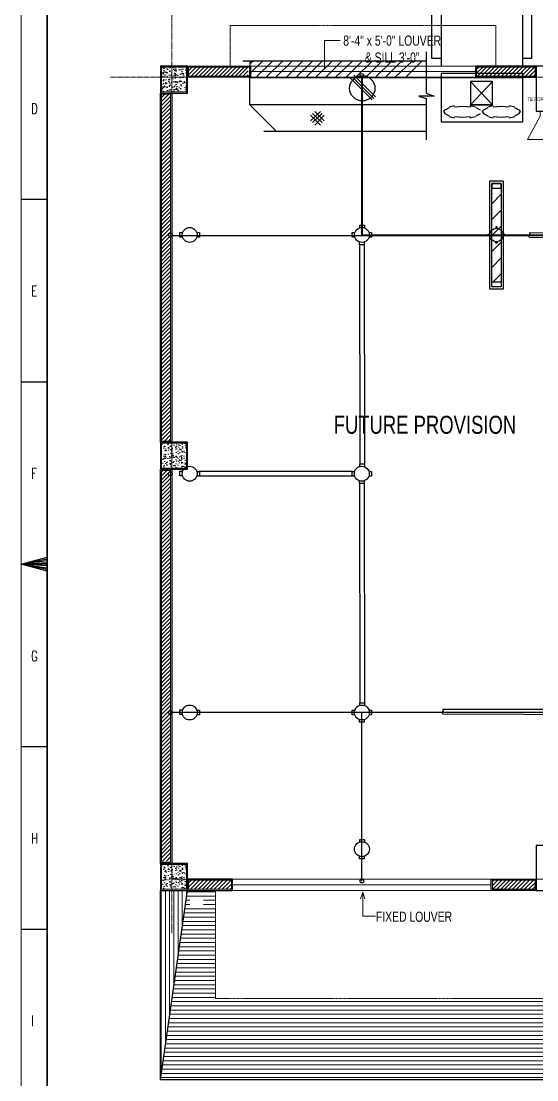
# Model space of a CAD drawing. Header units: inches. Extents: x -49881 to 95347, y -45374 to 27845.
# Drawn here: x 1658 to 7480, y 9687 to 21625 of the extents above; entities that cross this region are included whole.
import ezdxf

# ---------------------------------------------------------------- set-up
doc = ezdxf.new("R2010")
doc.units = ezdxf.units.IN
doc.header["$MEASUREMENT"] = 0
doc.linetypes.add('DASH', pattern=[0.35, 0.25, -0.1])
doc.linetypes.add('PHANTOMX2', pattern=[5, 2.5, -0.5, 0.5, -0.5, 0.5, -0.5])
for name, color, linetype in [('Cables', 7, 'Continuous'), ('COLLUM', 1, 'Continuous'), ('Layer 1', 7, 'Continuous'), ('PVC Conduits and Circular Boxes', 7, 'Continuous'), ('Sockets', 7, 'Continuous'), ('wall 05', 3, 'Continuous')]:
    doc.layers.add(name, color=color, linetype=linetype)
for name, color, linetype, lineweight in [('dim-8', 18, 'Continuous', 15), ('FLOORTILE', 40, 'Continuous', 9), ('Glass', 142, 'Continuous', 9), ('grid', 9, 'Continuous', 13), ('HACTH', 8, 'Continuous', 9), ('Parapet', 253, 'Continuous', 15), ('Plaster Line', 9, 'Continuous', 15), ('R_Hatch', 8, 'Continuous', 9), ('Sunshed', 5, 'Continuous', 15), ('Text', 252, 'Continuous', 15), ('WINDOW', 140, 'Continuous', 9)]:
    doc.layers.add(name, color=color, linetype=linetype, lineweight=lineweight)
doc.styles.add('Swiss721', font='swisscl.ttf')
doc.styles.add('TEG BORDER', font='txt_qlt.shx', dxfattribs={"width": 0.7, "bigfont": 'hztxt.shx'})
doc.dimstyles.new('Level Mark 4', dxfattribs={"dimscale": 0, "dimtxt": 4, "dimasz": 4, "dimexe": 1, "dimexo": 2, "dimgap": 1, "dimtad": 0, "dimdec": 1, "dimzin": 1, "dimdsep": 46, "dimlunit": 4, "dimtxsty": 'Swiss721', "dimblk": 'OPEN30', "dimcen": 0, "dimclrd": 256, "dimclre": 256, "dimclrt": 7, "dimadec": 0, "dimazin": 0, "dimtm": 1e-09, "dimtfac": 1, "dimtdec": 1, "dimtofl": 0, "dimtmove": 1, "dimatfit": 3, "dimldrblk": 'OPEN30', "dimfxl": 0, "dimtolj": 2, "dimtzin": 0, "dimlwd": 9, "dimlwe": 9, "dimarcsym": 0})
pattern_1 = [(90, (-3416045.57, -4370549.44), (-47.625, 8e-15), [])]
pattern_2 = [(45, (-3822418.45, -4306135.633), (-22.4506403, 22.4506403), [])]

# ---------------------------------------------------------------- blocks, each defined once
blk = doc.blocks.new('_Open30')
at = {"color": 0, "linetype": 'ByBlock', "lineweight": -2}
for p, q in [((-1, 0.3), (0, 0)), ((0, 0), (-1, -0.3)), ((0, 0), (-1, 0))]:
    blk.add_line(p, q, dxfattribs=at)
blk = doc.blocks.new('240 BORDER A2')
at = {"linetype": 'Continuous'}
blk.add_line((5, 415), (5, 5), dxfattribs=at)
for p, q in [((0, 280), (5, 280)), ((0, 245), (5, 245)), ((5, 210), (0, 210)), ((1.25, 210), (3.75, 210)), ((0, 175), (5, 175)), ((0, 140), (5, 140))]:
    blk.add_line(p, q)
at = {"color": 5, "lineweight": 15}
blk.add_lwpolyline([(0, 420), (594, 420), (594, 0), (0, 0)], close=True, dxfattribs=at)
blk.add_lwpolyline([(5, 415), (589, 415), (589, 5), (5, 5)], close=True)
blk.add_lwpolyline([(0, 210), (5, 211.34), (5, 208.66), (0, 210), (5, 211), (5, 210.67), (0, 210), (5, 210.33), (5, 209.67), (0, 210), (5, 209.33), (5, 209), (0, 210)])
at = {"char_height": 2, "width": 2, "attachment_point": 1, "style": 'TEG BORDER'}
for s, insert in [('D', (1.91, 298.39)), ('E', (1.91, 263.39)), ('F', (1.91, 228.39)), ('G', (1.91, 193.39)), ('H', (1.91, 158.39)), ('I', (1.91, 123.39))]:
    blk.add_mtext(s, dxfattribs=dict(at, insert=insert))

msp = doc.modelspace()

# ---------------------------------------------------------------- hatches: boundary and pattern name
h = msp.add_hatch()
h.set_pattern_fill('ANSI31', color=256, scale=1016, angle=180)
h.set_pattern_definition([(225, (12813.76, 21817.47), (89.8026, -89.8026), [])])
h.paths.add_polyline_path([(6970.4, 18684.6), (7077.1, 18684.6), (7077.1, 19741.5), (6970.4, 19741.5)])
at = {"layer": 'HACTH', "lineweight": 0}
h = msp.add_hatch(dxfattribs=at)
h.set_pattern_fill('AR-CONC', color=256, scale=12.7, style=0)
h.set_pattern_definition([(50, (-3416045.57, -4370117.64), (91.0920432, -7.9695211), [9.525, -104.775]), (355, (-3416045.57, -4370117.64), (-17.6214194, 95.528401), [7.62, -83.82]), (100.4514, (-3416037.98, -4370118.305), (73.4706915, 87.5588218), [8.0950041, -89.0450482]), (46.1842, (-3416045.57, -4370092.24), (135.5396132, -21.0209148), [14.2875, -157.1625]), (96.6356, (-3416034.27, -4370093.99), (118.7021636, 123.7129696), [12.1425066, -133.567551]), (351.1842, (-3416045.57, -4370092.24), (118.702067, 123.7130623), [11.43, -125.73]), (21, (-3416032.87, -4370098.59), (75.8071956, -51.1325991), [9.525, -104.775]), (326, (-3416032.87, -4370098.59), (30.9010472, 92.0940557), [7.62, -83.82]), (71.4514, (-3416026.55, -4370102.85), (106.7082738, 40.9613731), [8.0950041, -89.0450482]), (37.5, (-3416045.568, -4370117.64), (1.54430163, 42.27751944), [0, -82.804, 0, -85.09, 0, -84.1375]), (7.5, (-3416045.57, -4370117.64), (33.40983126, 50.0902874), [0, -48.514, 0, -80.899, 0, -32.0675]), (327.5, (-3416073.89, -4370117.64), (67.7954494, -2.8644687), [0, -31.75, 0, -99.06, 0, -131.445]), (317.5, (-3416086.59, -4370117.64), (74.0646435, 12.71333276), [0, -41.275, 0, -65.786, 0, -93.345])])
h.paths.add_polyline_path([(3244.3, 20826.9), (3523.7, 20826.9), (3523.7, 21106.3), (3244.3, 21106.3)])
h = msp.add_hatch(dxfattribs=at)
h.set_pattern_fill('ANSI31', color=256, scale=254, style=0)
h.set_pattern_definition(pattern_2)
h.paths.add_polyline_path([(19208.2, 21106.3), (19208.2, 21004.7), (19881.3, 21004.7), (19881.3, 21106.3)])
h.paths.add_polyline_path([(15969.7, 21106.3), (15969.7, 21004.7), (16642.8, 21004.7), (16642.8, 21106.3)])
h.paths.add_polyline_path([(15639.5, 21004.7), (15639.5, 21106.3), (15042.6, 21106.3), (15042.6, 21004.7)])
h.paths.add_polyline_path([(11550.1, 21004.7), (11550.1, 21106.3), (10953.2, 21106.3), (10953.2, 21004.7)])
h.paths.add_polyline_path([(8387.8, 21004.7), (8387.8, 21106.3), (7790.9, 21106.3), (7790.9, 21004.7)])
h.paths.add_polyline_path([(6787.6, 21106.3), (6787.6, 21004.7), (7460.7, 21004.7), (7460.7, 21106.3)])
h.paths.add_polyline_path([(4222.2, 21004.7), (4222.2, 21106.3), (3549.1, 21106.3), (3549.1, 21004.7)])
h.paths.add_polyline_path([(12464.5, 21004.7), (12464.5, 21106.3), (11880.3, 21106.3), (11880.3, 21004.7)])
h = msp.add_hatch(dxfattribs=at)
h.set_pattern_fill('ANSI31', color=256, scale=254, style=0)
h.set_pattern_definition([(45, (-3818684.65, -4342403.914), (-22.4506403, 22.4506403), [])])
h.paths.add_polyline_path([(3244.3, 16889.9), (3345.9, 16889.9), (3345.9, 20814.2), (3244.3, 20814.2)])
h.paths.add_polyline_path([(3244.3, 12152.8), (3345.9, 12152.8), (3345.9, 16559.7), (3244.3, 16559.7)])
h = msp.add_hatch(dxfattribs=at)
h.set_pattern_fill('AR-CONC', color=256, scale=12.7, style=0)
h.set_pattern_definition([(50, (-3416045.57, -4365799.64), (91.0920432, -7.9695211), [9.525, -104.775]), (355, (-3416045.57, -4365799.64), (-17.6214194, 95.528401), [7.62, -83.82]), (100.4514, (-3416037.98, -4365800.305), (73.4706915, 87.5588218), [8.0950041, -89.0450482]), (46.1842, (-3416045.57, -4365774.24), (135.5396132, -21.0209148), [14.2875, -157.1625]), (96.6356, (-3416034.27, -4365775.99), (118.7021636, 123.7129696), [12.1425066, -133.567551]), (351.1842, (-3416045.57, -4365774.24), (118.702067, 123.7130623), [11.43, -125.73]), (21, (-3416032.87, -4365780.59), (75.8071956, -51.1325991), [9.525, -104.775]), (326, (-3416032.87, -4365780.59), (30.9010472, 92.0940557), [7.62, -83.82]), (71.4514, (-3416026.55, -4365784.85), (106.7082738, 40.9613731), [8.0950041, -89.0450482]), (37.5, (-3416045.568, -4365799.64), (1.54430163, 42.27751944), [0, -82.804, 0, -85.09, 0, -84.1375]), (7.5, (-3416045.57, -4365799.64), (33.40983126, 50.0902874), [0, -48.514, 0, -80.899, 0, -32.0675]), (327.5, (-3416073.89, -4365799.64), (67.7954494, -2.8644687), [0, -31.75, 0, -99.06, 0, -131.445]), (317.5, (-3416086.59, -4365799.64), (74.0646435, 12.71333276), [0, -41.275, 0, -65.786, 0, -93.345])])
h.paths.add_polyline_path([(3523.7, 16864.5), (3244.3, 16864.5), (3244.3, 16585.1), (3523.7, 16585.1)])
h = msp.add_hatch(dxfattribs=at)
h.set_pattern_fill('AR-CONC', color=256, scale=12.7, style=0)
h.set_pattern_definition([(50, (-3416045.57, -4370549.44), (91.0920432, -7.9695211), [9.525, -104.775]), (355, (-3416045.57, -4370549.44), (-17.6214194, 95.528401), [7.62, -83.82]), (100.4514, (-3416037.98, -4370550.105), (73.4706915, 87.5588218), [8.0950041, -89.0450482]), (46.1842, (-3416045.57, -4370524.04), (135.5396132, -21.0209148), [14.2875, -157.1625]), (96.6356, (-3416034.27, -4370525.79), (118.7021636, 123.7129696), [12.1425066, -133.567551]), (351.1842, (-3416045.57, -4370524.04), (118.702067, 123.7130623), [11.43, -125.73]), (21, (-3416032.87, -4370530.39), (75.8071956, -51.1325991), [9.525, -104.775]), (326, (-3416032.87, -4370530.39), (30.9010472, 92.0940557), [7.62, -83.82]), (71.4514, (-3416026.55, -4370534.65), (106.7082738, 40.9613731), [8.0950041, -89.0450482]), (37.5, (-3416045.568, -4370549.44), (1.54430163, 42.27751944), [0, -82.804, 0, -85.09, 0, -84.1375]), (7.5, (-3416045.57, -4370549.44), (33.40983126, 50.0902874), [0, -48.514, 0, -80.899, 0, -32.0675]), (327.5, (-3416073.89, -4370549.44), (67.7954494, -2.8644687), [0, -31.75, 0, -99.06, 0, -131.445]), (317.5, (-3416086.59, -4370549.44), (74.0646435, 12.71333276), [0, -41.275, 0, -65.786, 0, -93.345])])
h.paths.add_polyline_path([(3523.7, 12114.7), (3244.3, 12114.7), (3244.3, 11835.3), (3523.7, 11835.3)])
h = msp.add_hatch(dxfattribs=at)
h.set_pattern_fill('ANSI31', color=256, scale=381, angle=45, style=0)
h.set_pattern_definition(pattern_1)
h.paths.add_polyline_path([(3536.4, 11822.6), (3231.6, 11822.6), (3231.6, 9689)])
h = msp.add_hatch(dxfattribs=at)
h.set_pattern_fill('ANSI31', color=256, scale=254, style=0)
h.set_pattern_definition(pattern_2)
h.paths.add_polyline_path([(3549.1, 11936.9), (3549.1, 11835.3), (4031.7, 11835.3), (4031.7, 11936.9)])
h.paths.add_polyline_path([(6978.1, 11936.9), (6978.1, 11835.3), (7460.7, 11835.3), (7460.7, 11936.9)])
at = {"layer": 'R_Hatch', "lineweight": 0}
h = msp.add_hatch(dxfattribs=at)
h.set_pattern_fill('ANSI31', color=256, scale=381, angle=315, style=0)
h.set_pattern_definition([(0, (-3568904.924, -4343165.375), (1e-14, 47.625), [])])
h.paths.add_polyline_path([(13038.4, 9689), (13038.4, 10603.4), (3853.9, 10603.4), (3853.9, 11822.6), (3536.4, 11822.6), (3231.6, 9689)])
h.paths.add_polyline_path([(23767.5, 9689), (23462.7, 11822.6), (23272.2, 11822.6), (23272.2, 10603.4), (13105.9, 10603.4), (12970.9, 9689)])
h.paths.add_polyline_path([(3562.7, 11621.4), (3562.7, 11759.1), (3717.2, 11759.1), (3717.2, 11621.4)], flags=16)
h.paths.add_polyline_path([(14408, 9707.6), (14408, 9975.1)], flags=16)
h = msp.add_hatch(dxfattribs=at)
h.set_pattern_fill('ANSI31', color=256, scale=381, angle=45, style=0)
h.set_pattern_definition(pattern_1)
h.paths.add_polyline_path([(3536.4, 11822.6), (3231.6, 11822.6), (3231.6, 9689)])

# ---------------------------------------------------------------- linework, layer by layer
for p, q in [((5394.5, 16547.8), (3670.8, 16547.8)), ((5394.5, 16495.3), (3670.8, 16495.3))]:
    msp.add_line(p, q)
at = {"linetype": 'Continuous', "ltscale": 10}
for p, q in [((3231.6, 9689), (3231.6, 11822.6)), ((3231.6, 9689), (3536.4, 11822.6)), ((23704, 9689), (3231.6, 9689))]:
    msp.add_line(p, q, dxfattribs=at)
at = {"lineweight": 15}
msp.add_lwpolyline([(7517.6, 20611), (7517.6, 20553), (7374.4, 20290.9), (7877.3, 20290.9)], dxfattribs=at)
for points in [[(6948.6, 19822.6), (7101, 19822.6), (7101, 18603.4), (6948.6, 18603.4)], [(6970.4, 19795.9), (7077.1, 19795.9), (7077.1, 18630.2), (6970.4, 18630.2)], [(7077.1, 19795.9), (6970.4, 19795.9), (6970.4, 19741.5), (7077.1, 19741.5)], [(7077.1, 18630.2), (6970.4, 18630.2), (6970.4, 18684.6), (7077.1, 18684.6)]]:
    msp.add_lwpolyline(points, close=True)
for centre in [(5504.9, 21013), (3344.1, 19214), (3342, 16521.6), (3344.1, 13829.2), (5504.9, 11928.9)]:
    msp.add_circle(centre, 21.1)
at = {"layer": 'Cables', "color": 3}
for p, q in [((5504.9, 19202.8), (5504.9, 21013)), ((20094, 19202.8), (3344.1, 19202.8)), ((19438.9, 13829.2), (3344.1, 13829.2)), ((5504.9, 11928.9), (5504.9, 13829.2))]:
    msp.add_line(p, q, dxfattribs=at)
at = {"layer": 'Cables', "color": 190}
msp.add_line((5509.3, 19216.4), (9694.6, 19216.4), dxfattribs=at)
msp.add_lwpolyline([(5509.3, 20987.7), (5509.3, 19216.4)], dxfattribs=at)
at = {"layer": 'COLLUM', "linetype": 'Continuous', "ltscale": 10}
for points in [[(3231.6, 20814.2), (3536.4, 20814.2), (3536.4, 21119), (3231.6, 21119)], [(7473.4, 20611), (7778.2, 20611), (7778.2, 21119), (7473.4, 21119)], [(3231.6, 16572.4), (3536.4, 16572.4), (3536.4, 16877.2), (3231.6, 16877.2)], [(7473.4, 11822.6), (7778.2, 11822.6), (7778.2, 12330.6), (7473.4, 12330.6)], [(3231.6, 11822.6), (3536.4, 11822.6), (3536.4, 12127.4), (3231.6, 12127.4)]]:
    msp.add_lwpolyline(points, close=True, dxfattribs=at)
at = {"layer": 'FLOORTILE', "linetype": 'Continuous', "ltscale": 10}
msp.add_lwpolyline([(5488.7, 11727.7), (5514, 11803.5), (5539.3, 11727.7), (5514, 11803.5), (5514, 11534.3), (5658, 11534.3)], dxfattribs=at)
at = {"layer": 'Glass', "ltscale": 10}
for points in [[(4247.6, 21119), (6787.6, 21119), (6787.6, 21055.5), (4247.6, 21055.5)], [(4044.4, 11886.1), (6965.4, 11886.1), (6965.4, 11822.6), (4044.4, 11822.6)]]:
    msp.add_lwpolyline(points, close=True, dxfattribs=at)
at = {"layer": 'grid', "linetype": 'PHANTOMX2', "ltscale": 0.2}
for points in [[(3358.6, 11341.4), (3358.6, 21902)], [(5708.1, 20992), (2657.9, 20992)], [(29105.3, 20992), (6012.9, 20992)], [(3790.4, 11949.6), (3536.4, 11949.6)], [(5695.4, 11949.6), (4184.1, 11949.6)], [(7219.4, 11949.6), (7473.4, 11949.6)]]:
    msp.add_lwpolyline(points, dxfattribs=at)
at = {"layer": 'Layer 1'}
for points in [[(6397.9, 21202.9), (6293.7, 21202.9), (6293.7, 21890.2), (7418.4, 21890.2), (7418.4, 21202.9), (7314.2, 21202.9)], [(7321.2, 21119.6), (7321.2, 21793), (6397.9, 21793), (6397.9, 21119.6)], [(6231.3, 21279.3), (6231.3, 20814.2)], [(6231.3, 21175.1), (4162.5, 21175.1)], [(4238.9, 21147.4), (4273.6, 21175.1)], [(4238.9, 21036.3), (4384.6, 21175.1)], [(4238.9, 21175.1), (4238.9, 20987.7), (7314.2, 20987.7)], [(4308.3, 20987.7), (4495.7, 21175.1)], [(4419.4, 20987.7), (4606.8, 21175.1)], [(4530.4, 20987.7), (4717.9, 21175.1)], [(4648.5, 20987.7), (4835.9, 21175.1)], [(4759.5, 20987.7), (4947, 21175.1)], [(4870.6, 20987.7), (5058, 21175.1)], [(4981.7, 20987.7), (5169.1, 21175.1)], [(5092.7, 20987.7), (5280.2, 21175.1)], [(5203.8, 20987.7), (5398.2, 21175.1)], [(5321.8, 20987.7), (5509.3, 21175.1)], [(5432.9, 20987.7), (5620.3, 21175.1)], [(5544, 20987.7), (5731.4, 21175.1)], [(5655, 20987.7), (5842.5, 21175.1)], [(5766.1, 20987.7), (5953.6, 21175.1)], [(5877.2, 20987.7), (6071.6, 21175.1)], [(5995.2, 20987.7), (6182.7, 21175.1)], [(6397.9, 20487.9), (7321.2, 20487.9), (7321.2, 21036.3), (6397.9, 21036.3), (6397.9, 20487.9)], [(4238.9, 20682.3), (4238.9, 20987.7)], [(6731.1, 20682.3), (6981, 20682.3), (6981, 20946), (6731.1, 20946), (6731.1, 20682.3)], [(6731.1, 20946), (6981, 20682.3), (6731.1, 20682.3), (6981, 20946)], [(6231.3, 20814.2), (6321.5, 20779.4), (6147.9, 20779.4), (6231.3, 20751.7), (6231.3, 20286.5)], [(6231.3, 20682.3), (4238.9, 20682.3)], [(4537.4, 20383.7), (4238.9, 20682.3)], [(6550.6, 20668.4), (6488.1, 20654.5)], [(6731.1, 20654.5), (6640.8, 20661.4), (6550.6, 20654.5)], [(6786.6, 20654.5), (6724.1, 20668.4)], [(6987.9, 20668.4), (6925.5, 20654.5)], [(7168.4, 20654.5), (7078.2, 20661.4), (6987.9, 20654.5)], [(7230.9, 20654.5), (7168.4, 20668.4)], [(4926.1, 20501.8), (5037.2, 20605.9)], [(4926.1, 20564.2), (5037.2, 20453.2)], [(4947, 20480.9), (5058, 20585.1)], [(4947, 20585.1), (5058, 20480.9)], [(4974.7, 20605.9), (5078.9, 20501.8)], [(4974.7, 20453.2), (5078.9, 20564.2)], [(6439.5, 20626.7), (6425.6, 20605.9), (6439.5, 20585.1), (6488.1, 20557.3)], [(6488.1, 20647.5), (6439.5, 20619.8)], [(6488.1, 20550.3), (6550.6, 20536.5)], [(6550.6, 20550.3), (6640.8, 20543.4), (6731.1, 20550.3)], [(6724.1, 20536.5), (6786.6, 20550.3)], [(6842.2, 20619.8), (6793.6, 20647.5)], [(6793.6, 20557.3), (6842.2, 20585.1)], [(6876.9, 20626.7), (6863, 20605.9), (6876.9, 20585.1), (6925.5, 20557.3)], [(6925.5, 20647.5), (6876.9, 20619.8)], [(6925.5, 20550.3), (6987.9, 20536.5)], [(6987.9, 20550.3), (7078.2, 20543.4), (7168.4, 20550.3)], [(7168.4, 20536.5), (7230.9, 20550.3)], [(7279.5, 20619.8), (7230.9, 20647.5)], [(7230.9, 20557.3), (7279.5, 20585.1), (7293.4, 20605.9), (7279.5, 20626.7)], [(4398.5, 20383.7), (6231.3, 20383.7)]]:
    msp.add_lwpolyline(points, dxfattribs=at)
at = {"layer": 'Parapet'}
for points in [[(3231.6, 11822.6), (28253.2, 11822.6), (28253.2, 21119), (3231.6, 21119)], [(3358.6, 11949.6), (28126.2, 11949.6), (28126.2, 20992), (3358.6, 20992)]]:
    msp.add_lwpolyline(points, close=True, dxfattribs=at)
at = {"layer": 'Plaster Line', "color": 252}
msp.add_line((3231.6, 9689), (23767.5, 9689), dxfattribs=at)
at = {"layer": 'Plaster Line'}
for points in [[(3244.3, 20826.9), (3523.7, 20826.9), (3523.7, 21106.3), (3244.3, 21106.3)], [(3549.1, 21106.3), (4234.9, 21106.3), (4234.9, 21004.7), (3549.1, 21004.7)], [(7460.7, 21106.3), (6800.3, 21106.3), (6800.3, 21004.7), (7460.7, 21004.7)], [(3244.3, 20801.5), (3345.9, 20801.5), (3345.9, 16889.9), (3244.3, 16889.9)], [(3244.3, 16585.1), (3523.7, 16585.1), (3523.7, 16864.5), (3244.3, 16864.5)], [(3358.6, 16877.2), (3358.6, 16877.2), (3358.6, 16877.2), (3358.6, 16877.2)], [(3244.3, 16559.7), (3345.9, 16559.7), (3345.9, 12140.1), (3244.3, 12140.1)], [(3244.3, 11835.3), (3523.7, 11835.3), (3523.7, 12114.7), (3244.3, 12114.7)], [(4031.7, 11936.9), (3549.1, 11936.9), (3549.1, 11835.3), (4031.7, 11835.3)], [(6978.1, 11936.9), (7460.7, 11936.9), (7460.7, 11835.3), (6978.1, 11835.3)]]:
    msp.add_lwpolyline(points, close=True, dxfattribs=at)
at = {"layer": 'PVC Conduits and Circular Boxes'}
for p, q in [((3450.9, 19242.7), (3482.3, 19242.8)), ((3450.9, 19190.3), (3450.9, 19242.7)), ((3641.1, 19240.2), (3670.8, 19240.2)), ((3670.8, 19240.2), (3670.8, 19187.7)), ((5395.5, 19187.7), (5395.5, 19240.2)), ((5395.5, 19240.2), (5425.2, 19240.2)), ((5481.2, 19294.6), (5481.2, 19324.3)), ((5481.2, 19324.3), (5533.7, 19324.3)), ((5533.7, 19324.3), (5533.8, 19292.9)), ((5584.9, 19240.2), (5614.6, 19240.2)), ((5614.6, 19240.2), (5614.6, 19187.7)), ((3480.6, 19190.3), (3450.9, 19190.3)), ((3670.8, 19187.7), (3641.1, 19187.7)), ((5425.2, 19187.7), (5395.5, 19187.7)), ((5476.6, 19104.4), (5480.2, 16631.9)), ((5478.7, 19104.4), (5478.7, 19134.1)), ((5531.1, 19104.4), (5478.7, 19104.4)), ((5529.1, 19104.4), (5532.7, 16631.9)), ((5531.1, 19134.1), (5531.1, 19104.4)), ((5614.6, 19187.7), (5584.9, 19187.7)), ((5480.2, 16602.2), (5480.2, 16631.9)), ((5480.2, 16631.9), (5532.7, 16631.9)), ((5532.7, 16631.9), (5532.8, 16600.5)), ((3450.9, 16550.3), (3482.3, 16550.4)), ((3450.9, 16497.9), (3450.9, 16550.3)), ((3480.6, 16497.9), (3450.9, 16497.9)), ((3641.1, 16547.8), (3670.8, 16547.8)), ((3670.8, 16495.3), (3641.1, 16495.3)), ((3670.8, 16547.8), (3670.8, 16495.3)), ((5394.5, 16495.3), (5394.5, 16547.8)), ((5394.5, 16547.8), (5424.2, 16547.8)), ((5424.2, 16495.3), (5394.5, 16495.3)), ((5583.9, 16547.8), (5613.6, 16547.8)), ((5613.6, 16495.3), (5583.9, 16495.3)), ((5613.6, 16547.8), (5613.6, 16495.3)), ((5477.7, 16412), (5477.7, 16441.7)), ((5530.1, 16412), (5477.7, 16412)), ((5477.7, 16412), (5481.2, 13939.5)), ((5530.1, 16441.7), (5530.1, 16412)), ((5530.1, 16412), (5533.7, 13939.5)), ((3450.9, 13857.9), (3482.3, 13858)), ((3450.9, 13805.5), (3450.9, 13857.9)), ((3641.1, 13855.4), (3670.8, 13855.4)), ((3670.8, 13855.4), (3670.8, 13802.9)), ((5395.5, 13802.9), (5395.5, 13855.4)), ((5395.5, 13855.4), (5425.2, 13855.4)), ((5481.2, 13909.8), (5481.2, 13939.5)), ((5481.2, 13939.5), (5533.7, 13939.5)), ((5533.7, 13939.5), (5533.8, 13908.1)), ((5584.9, 13855.4), (5614.6, 13855.4)), ((5614.6, 13855.4), (5614.6, 13802.9)), ((3480.6, 13805.5), (3450.9, 13805.5)), ((3670.8, 13802.9), (3641.1, 13802.9)), ((5425.2, 13802.9), (5395.5, 13802.9)), ((5478.7, 13719.6), (5478.7, 13749.3)), ((5531.1, 13749.3), (5531.1, 13719.6)), ((5614.6, 13802.9), (5584.9, 13802.9)), ((5531.1, 13719.6), (5478.7, 13719.6)), ((5481.2, 12369.3), (5481.2, 12399)), ((5481.2, 12399), (5533.7, 12399)), ((5533.7, 12399), (5533.8, 12367.6)), ((5478.7, 12179.1), (5478.7, 12208.8)), ((5531.1, 12179.1), (5478.7, 12179.1)), ((5531.1, 12208.8), (5531.1, 12179.1))]:
    msp.add_line(p, q, dxfattribs=at)
for points in [[(6948.2, 19207.2), (6931, 19207.4), (6931.2, 19222.4), (6948.4, 19222.3)], [(7031.3, 19289.4), (7031.3, 19306.6), (7016.2, 19306.6), (7016.2, 19289.4)], [(7099.3, 19207.2), (7116.5, 19207.4), (7116.3, 19222.4), (7099.1, 19222.3)], [(7031.3, 19138.5), (7031.3, 19121.3), (7016.2, 19121.3), (7016.2, 19138.5)]]:
    msp.add_lwpolyline(points, dxfattribs=at)
for points in [[(9238.4, 19239.7, -0.5634698), (9238.4, 19219.5, 0.3686009), (9240.7, 19178.6), (7398.3, 19183.7, -0.4563224), (7398.4, 19219.5, 0.6058844), (7398.4, 19240.4)], [(8260.2, 13865, -0.5634698), (8260.2, 13844.8, 0.3686009), (8262.5, 13803.9), (6420.1, 13809, -0.4563224), (6420.2, 13844.8, 0.6058844), (6420.2, 13865.7)]]:
    msp.add_lwpolyline(points, format="xyb", close=True, dxfattribs=at)
for centre, radius in [((3561.3, 19214), 84.1), ((5504.9, 19214), 84.1), ((7023.8, 19214), 75.8), ((3561.3, 16521.6), 84.1), ((5503.9, 16521.6), 84.1), ((3561.3, 13829.2), 84.1), ((5504.9, 13829.2), 84.1), ((5504.9, 12288.6), 84.1)]:
    msp.add_circle(centre, radius, dxfattribs=at)
at = {"layer": 'R_Hatch', "linetype": 'Continuous', "ltscale": 10}
for p, q in [((3231.6, 9689), (3231.6, 11822.6)), ((3231.6, 9689), (3536.4, 11822.6)), ((23767.5, 9689), (3231.6, 9689))]:
    msp.add_line(p, q, dxfattribs=at)
at = {"layer": 'Sockets', "color": 190}
for p, q in [((5659.1, 20771.7), (5415.1, 21015.8)), ((5619.7, 20736.5), (5375.6, 20980.5)), ((5639.4, 20754.1), (5395.3, 20998.1))]:
    msp.add_line(p, q, dxfattribs=at)
msp.add_circle((5509.3, 20867.6), 142.8, dxfattribs=at)
at = {"layer": 'Sunshed', "linetype": 'DASH'}
for p, q in [((3853.9, 11822.6), (3853.9, 10603.4)), ((3853.9, 10603.4), (23272.2, 10603.4))]:
    msp.add_line(p, q, dxfattribs=at)
msp.add_lwpolyline([(4247.6, 21119), (4019, 21119), (4019, 21576.2), (7016.2, 21576.2), (7016.2, 21576.2), (7016.2, 21119), (6800.3, 21119)], dxfattribs=at)
at = {"layer": 'wall 05'}
for points in [[(3536.4, 21119), (4247.6, 21119), (4247.6, 20992), (3536.4, 20992)], [(7473.4, 21119), (6787.6, 21119), (6787.6, 20992), (7473.4, 20992)], [(3231.6, 20814.2), (3358.6, 20814.2), (3358.6, 16877.2), (3231.6, 16877.2)], [(3231.6, 16572.4), (3358.6, 16572.4), (3358.6, 12127.4), (3231.6, 12127.4)], [(4044.4, 11949.6), (3536.4, 11949.6), (3536.4, 11822.6), (4044.4, 11822.6)], [(6965.4, 11949.6), (7473.4, 11949.6), (7473.4, 11822.6), (6965.4, 11822.6)]]:
    msp.add_lwpolyline(points, close=True, dxfattribs=at)
at = {"layer": 'WINDOW'}
msp.add_lwpolyline([(6787.6, 21119), (6787.6, 20992), (4247.6, 20992), (4247.6, 21119)], dxfattribs=at)

# ---------------------------------------------------------------- block references
at = {"xscale": 58.778876177409, "yscale": 58.778876177409, "zscale": 58.778876177409}
msp.add_blockref('240 BORDER A2', (1658.4, 3158), dxfattribs=at)

# ---------------------------------------------------------------- texts
at = {"layer": 'dim-8', "linetype": 'Continuous', "ltscale": 10, "attachment_point": 5, "style": 'Swiss721'}
for s, insert, char_height in [('\\A1;8\'-4" x 5\'-0" LOUVER\\P& SILL 3\'-0"', (5846.6, 21309.3), 114.3), ('\\A1;FUTURE PROVISION', (6216.5, 17072.2), 203.2), ('\\A1;FIXED LOUVER', (6093.3, 11525.6), 114.3)]:
    msp.add_mtext(s, dxfattribs=dict(at, insert=insert, char_height=char_height))
at = {"layer": 'Text', "color": 4, "insert": (7655.2, 20766.6), "char_height": 40.64, "width": 499.131, "attachment_point": 2, "style": 'Swiss721'}
msp.add_mtext('TE FOR SPEAKER LINE', dxfattribs=at)

# ---------------------------------------------------------------- leaders
at = {"layer": 'FLOORTILE', "linetype": 'Continuous', "ltscale": 10}
msp.add_leader([(5084.1, 21086), (5084.1, 21408.1), (5258.5, 21408.1)], dimstyle='Level Mark 4', override={"dimscale": 1}, dxfattribs=at)

doc.saveas('drawing.dxf')
